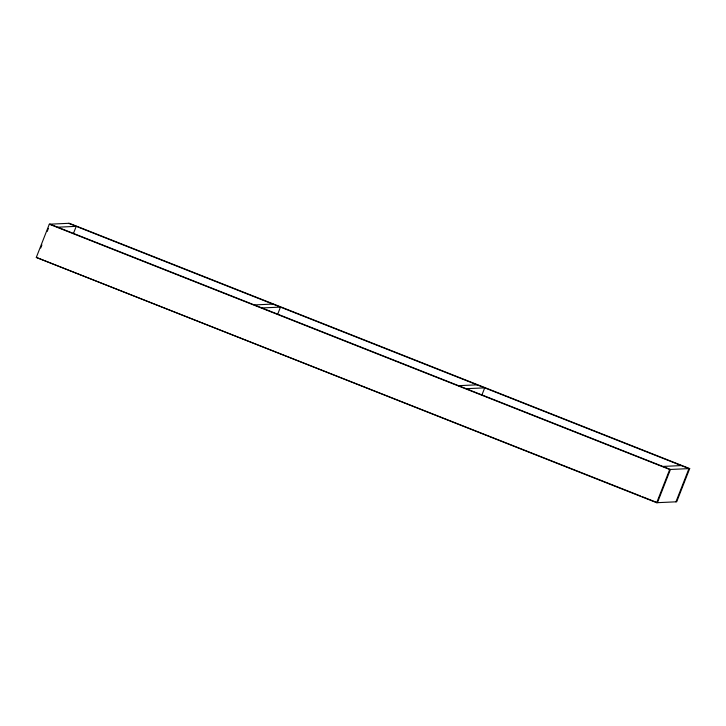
<?xml version="1.0" encoding="UTF-8"?>
<svg xmlns="http://www.w3.org/2000/svg" width="726" height="726" viewBox="0 0 726 726"><rect width="100%" height="100%" fill="white"/><g stroke="black" fill="none" stroke-linecap="round" stroke-linejoin="round"><path stroke-width="1.09" d="M36.3 257.421L49.314 224.207L69.315 223.29L689.7 468.579L676.686 501.793L656.685 502.71L36.3 257.421L640.577 496.012M40.701 248.047L41.917 244.934M47.208 231.44L48.433 228.327M73.38 233.618L76.221 226.349L57.708 227.202M277.622 314.367L280.472 307.107L261.95 307.951M481.864 395.125L484.714 387.856L466.201 388.709M656.685 502.71L669.708 469.495L689.7 468.579M675.942 501.829L688.956 468.615L68.571 223.327M254.3 304.929L272.822 304.076M458.551 385.678L477.064 384.834M662.793 466.437L681.306 465.584M50.058 224.171L670.443 469.459L657.429 502.673L642.682 496.847M49.314 224.207L669.708 469.495"/></g></svg>
